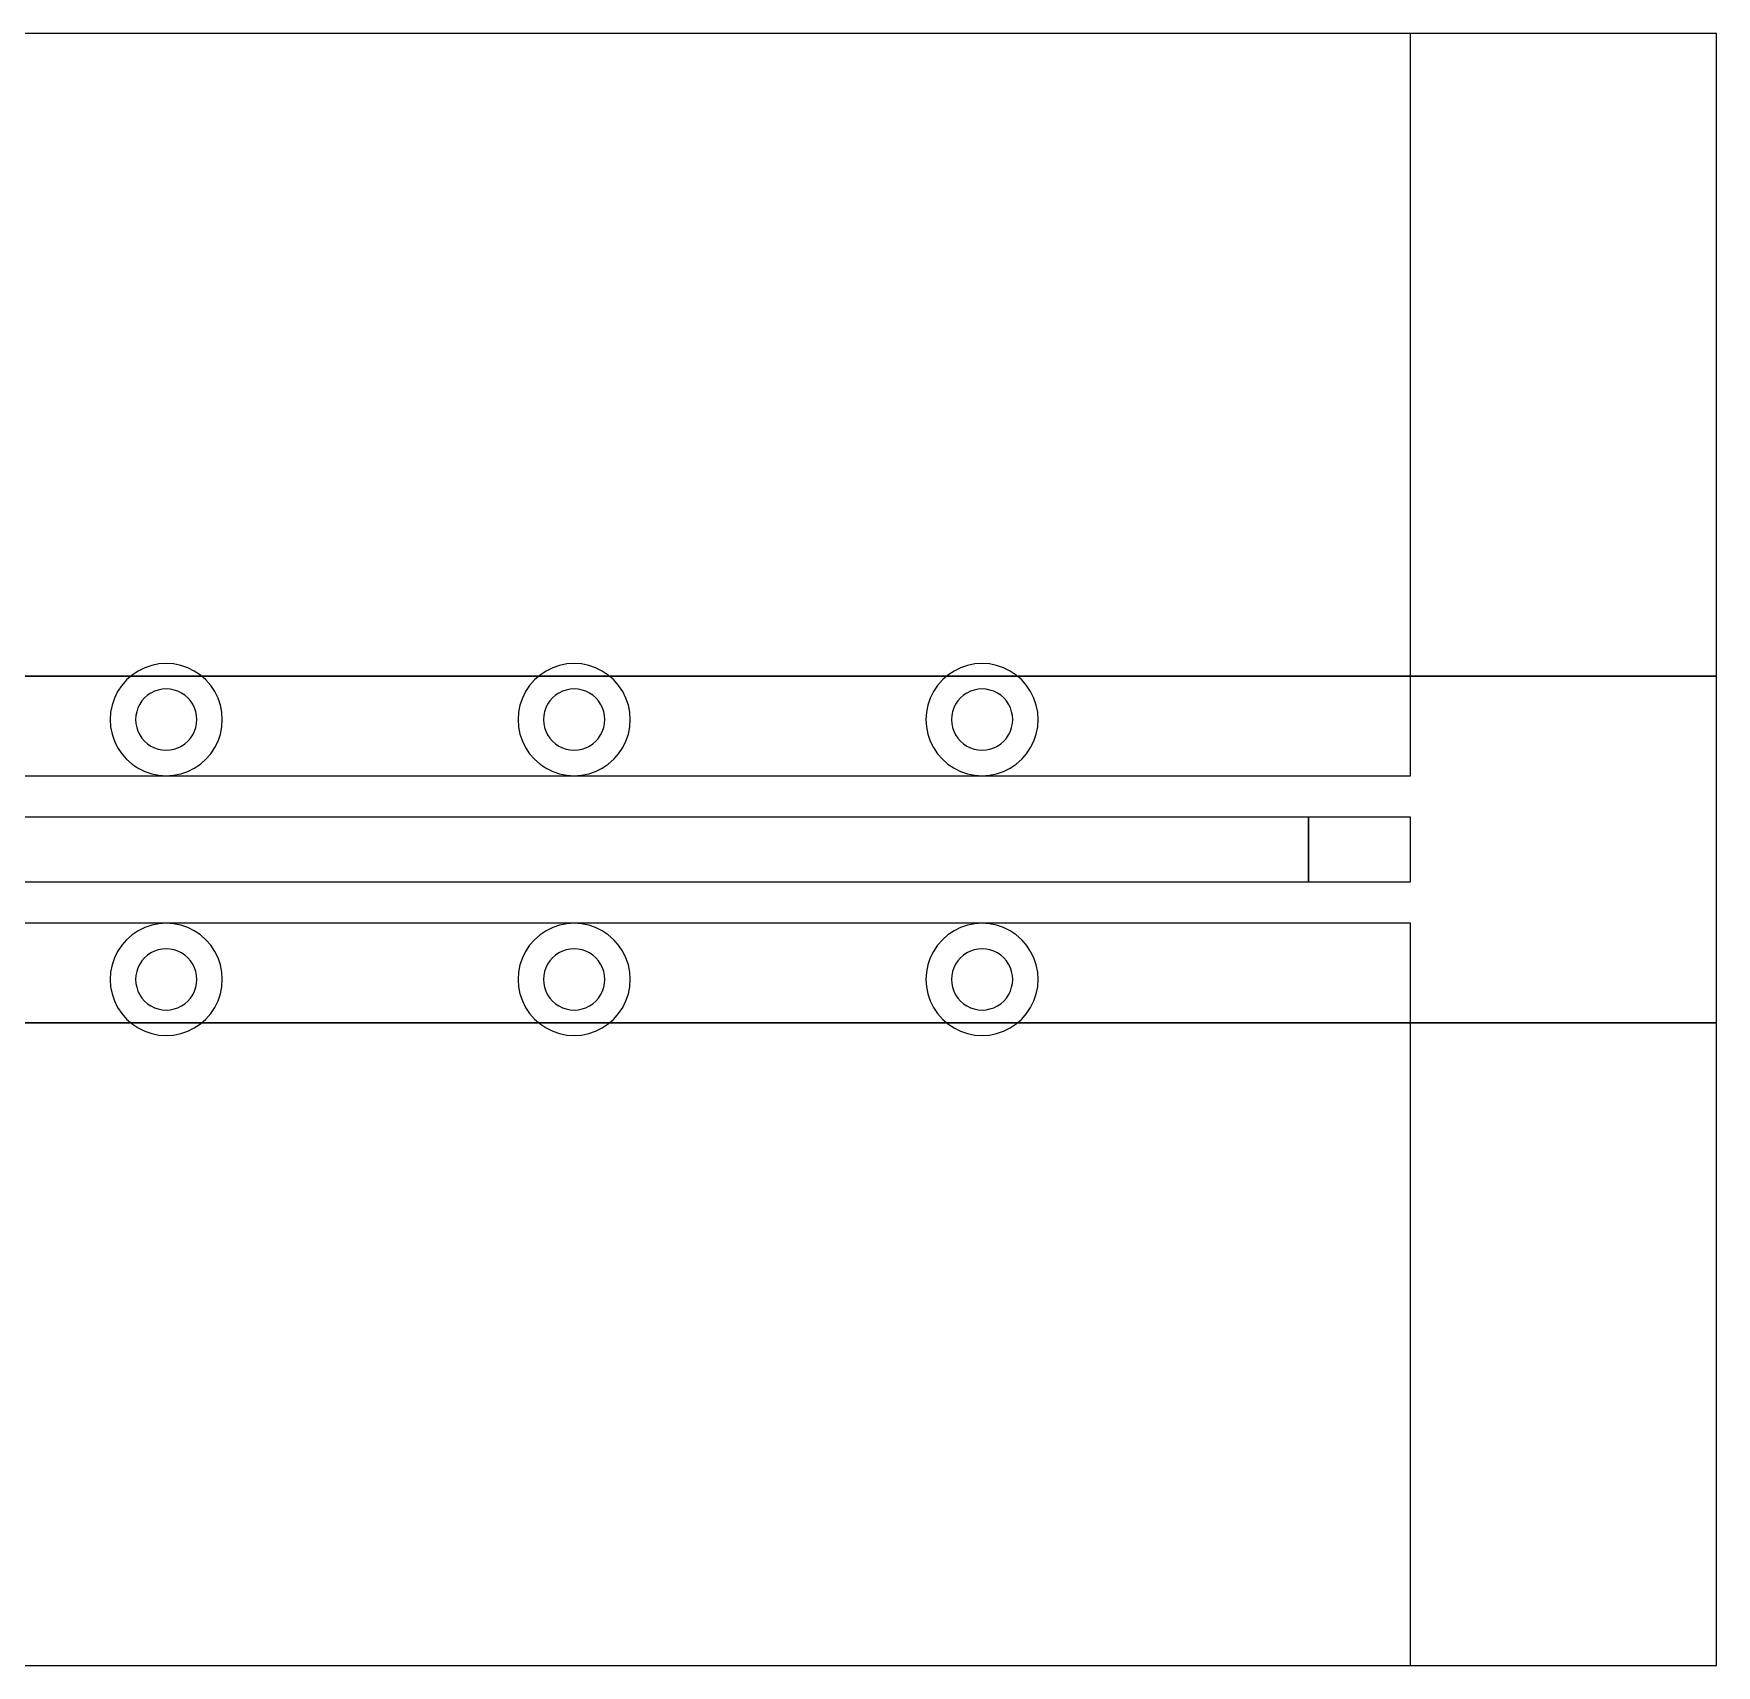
# Model space of a CAD drawing. Header units: millimetres. Extents: x -1.5 to 31.5, y -4 to 4.
# Drawn here: x 23.25 to 31.5, y -4 to 4 of the extents above; entities that cross this region are included whole.
import ezdxf

# ---------------------------------------------------------------- set-up
doc = ezdxf.new("R2010")
doc.units = ezdxf.units.MM

msp = doc.modelspace()

# ---------------------------------------------------------------- linework, layer by layer
at = {"layer": 'cond'}
for p, q in [((30, 4), (6.9, 4)), ((30, 0.36195), (30, 4)), ((23.864105, 0.909597), (23.828825, 0.90258)), ((23.9, 0.91195), (23.864105, 0.909597)), ((23.935895, 0.909597), (23.9, 0.91195)), ((23.971175, 0.90258), (23.935895, 0.909597)), ((25.864105, 0.909597), (25.828825, 0.90258)), ((25.9, 0.91195), (25.864105, 0.909597)), ((25.935895, 0.909597), (25.9, 0.91195)), ((25.971175, 0.90258), (25.935895, 0.909597)), ((27.864105, 0.909597), (27.828825, 0.90258)), ((27.9, 0.91195), (27.864105, 0.909597)), ((27.935895, 0.909597), (27.9, 0.91195)), ((27.971175, 0.90258), (27.935895, 0.909597)), ((23.705546, 0.831404), (23.681828, 0.804359)), ((23.732591, 0.855122), (23.705546, 0.831404)), ((23.7625, 0.875107), (23.732591, 0.855122)), ((23.794762, 0.891017), (23.7625, 0.875107)), ((23.828825, 0.90258), (23.794762, 0.891017)), ((24.005238, 0.891017), (23.971175, 0.90258)), ((24.0375, 0.875107), (24.005238, 0.891017)), ((24.067409, 0.855122), (24.0375, 0.875107)), ((24.094454, 0.831404), (24.067409, 0.855122)), ((24.118172, 0.804359), (24.094454, 0.831404)), ((25.705546, 0.831404), (25.681828, 0.804359)), ((25.732591, 0.855122), (25.705546, 0.831404)), ((25.7625, 0.875107), (25.732591, 0.855122)), ((25.794762, 0.891017), (25.7625, 0.875107)), ((25.828825, 0.90258), (25.794762, 0.891017)), ((26.005238, 0.891017), (25.971175, 0.90258)), ((26.0375, 0.875107), (26.005238, 0.891017)), ((26.067409, 0.855122), (26.0375, 0.875107)), ((26.094454, 0.831404), (26.067409, 0.855122)), ((26.118172, 0.804359), (26.094454, 0.831404)), ((27.705546, 0.831404), (27.681828, 0.804359)), ((27.732591, 0.855122), (27.705546, 0.831404)), ((27.7625, 0.875107), (27.732591, 0.855122)), ((27.794762, 0.891017), (27.7625, 0.875107)), ((27.828825, 0.90258), (27.794762, 0.891017)), ((28.005238, 0.891017), (27.971175, 0.90258)), ((28.0375, 0.875107), (28.005238, 0.891017)), ((28.067409, 0.855122), (28.0375, 0.875107)), ((28.094454, 0.831404), (28.067409, 0.855122)), ((28.118172, 0.804359), (28.094454, 0.831404)), ((23.661843, 0.77445), (23.645933, 0.742188)), ((23.681828, 0.804359), (23.661843, 0.77445)), ((24.138157, 0.77445), (24.118172, 0.804359)), ((24.154067, 0.742188), (24.138157, 0.77445)), ((25.661843, 0.77445), (25.645933, 0.742188)), ((25.681828, 0.804359), (25.661843, 0.77445)), ((26.138157, 0.77445), (26.118172, 0.804359)), ((26.154067, 0.742188), (26.138157, 0.77445)), ((27.661843, 0.77445), (27.645933, 0.742188)), ((27.681828, 0.804359), (27.661843, 0.77445)), ((28.138157, 0.77445), (28.118172, 0.804359)), ((28.154067, 0.742188), (28.138157, 0.77445)), ((23.627353, 0.672845), (23.625, 0.63695)), ((23.63437, 0.708125), (23.627353, 0.672845)), ((23.645933, 0.742188), (23.63437, 0.708125)), ((24.16563, 0.708125), (24.154067, 0.742188)), ((24.172647, 0.672845), (24.16563, 0.708125)), ((24.175, 0.63695), (24.172647, 0.672845)), ((25.627353, 0.672845), (25.625, 0.63695)), ((25.63437, 0.708125), (25.627353, 0.672845)), ((25.645933, 0.742188), (25.63437, 0.708125)), ((26.16563, 0.708125), (26.154067, 0.742188)), ((26.172647, 0.672845), (26.16563, 0.708125)), ((26.175, 0.63695), (26.172647, 0.672845)), ((27.627353, 0.672845), (27.625, 0.63695)), ((27.63437, 0.708125), (27.627353, 0.672845)), ((27.645933, 0.742188), (27.63437, 0.708125)), ((28.16563, 0.708125), (28.154067, 0.742188)), ((28.172647, 0.672845), (28.16563, 0.708125)), ((28.175, 0.63695), (28.172647, 0.672845)), ((23.625, 0.63695), (23.627353, 0.601055)), ((23.627353, 0.601055), (23.63437, 0.565775)), ((24.16563, 0.565775), (24.172647, 0.601055)), ((24.172647, 0.601055), (24.175, 0.63695)), ((25.625, 0.63695), (25.627353, 0.601055)), ((25.627353, 0.601055), (25.63437, 0.565775)), ((26.16563, 0.565775), (26.172647, 0.601055)), ((26.172647, 0.601055), (26.175, 0.63695)), ((27.625, 0.63695), (27.627353, 0.601055)), ((27.627353, 0.601055), (27.63437, 0.565775)), ((28.16563, 0.565775), (28.172647, 0.601055)), ((28.172647, 0.601055), (28.175, 0.63695)), ((23.63437, 0.565775), (23.645933, 0.531712)), ((23.645933, 0.531712), (23.661843, 0.49945)), ((23.661843, 0.49945), (23.681828, 0.469541)), ((24.118172, 0.469541), (24.138157, 0.49945)), ((24.138157, 0.49945), (24.154067, 0.531712)), ((24.154067, 0.531712), (24.16563, 0.565775)), ((25.63437, 0.565775), (25.645933, 0.531712)), ((25.645933, 0.531712), (25.661843, 0.49945)), ((25.661843, 0.49945), (25.681828, 0.469541)), ((26.118172, 0.469541), (26.138157, 0.49945)), ((26.138157, 0.49945), (26.154067, 0.531712)), ((26.154067, 0.531712), (26.16563, 0.565775)), ((27.63437, 0.565775), (27.645933, 0.531712)), ((27.645933, 0.531712), (27.661843, 0.49945)), ((27.661843, 0.49945), (27.681828, 0.469541)), ((28.118172, 0.469541), (28.138157, 0.49945)), ((28.138157, 0.49945), (28.154067, 0.531712)), ((28.154067, 0.531712), (28.16563, 0.565775)), ((23.681828, 0.469541), (23.705546, 0.442496)), ((23.705546, 0.442496), (23.732591, 0.418778)), ((23.732591, 0.418778), (23.7625, 0.398793)), ((24.0375, 0.398793), (24.067409, 0.418778)), ((24.067409, 0.418778), (24.094454, 0.442496)), ((24.094454, 0.442496), (24.118172, 0.469541)), ((25.681828, 0.469541), (25.705546, 0.442496)), ((25.705546, 0.442496), (25.732591, 0.418778)), ((25.732591, 0.418778), (25.7625, 0.398793)), ((26.0375, 0.398793), (26.067409, 0.418778)), ((26.067409, 0.418778), (26.094454, 0.442496)), ((26.094454, 0.442496), (26.118172, 0.469541)), ((27.681828, 0.469541), (27.705546, 0.442496)), ((27.705546, 0.442496), (27.732591, 0.418778)), ((27.732591, 0.418778), (27.7625, 0.398793)), ((28.0375, 0.398793), (28.067409, 0.418778)), ((28.067409, 0.418778), (28.094454, 0.442496)), ((28.094454, 0.442496), (28.118172, 0.469541)), ((6.9, 0.36195), (30, 0.36195)), ((23.7625, 0.398793), (23.794762, 0.382883)), ((23.794762, 0.382883), (23.828825, 0.37132)), ((23.828825, 0.37132), (23.864105, 0.364303)), ((23.864105, 0.364303), (23.9, 0.36195)), ((23.9, 0.36195), (23.935895, 0.364303)), ((23.935895, 0.364303), (23.971175, 0.37132)), ((23.971175, 0.37132), (24.005238, 0.382883)), ((24.005238, 0.382883), (24.0375, 0.398793)), ((25.7625, 0.398793), (25.794762, 0.382883)), ((25.794762, 0.382883), (25.828825, 0.37132)), ((25.828825, 0.37132), (25.864105, 0.364303)), ((25.864105, 0.364303), (25.9, 0.36195)), ((25.9, 0.36195), (25.935895, 0.364303)), ((25.935895, 0.364303), (25.971175, 0.37132)), ((25.971175, 0.37132), (26.005238, 0.382883)), ((26.005238, 0.382883), (26.0375, 0.398793)), ((27.7625, 0.398793), (27.794762, 0.382883)), ((27.794762, 0.382883), (27.828825, 0.37132)), ((27.828825, 0.37132), (27.864105, 0.364303)), ((27.864105, 0.364303), (27.9, 0.36195)), ((27.9, 0.36195), (27.935895, 0.364303)), ((27.935895, 0.364303), (27.971175, 0.37132)), ((27.971175, 0.37132), (28.005238, 0.382883)), ((28.005238, 0.382883), (28.0375, 0.398793)), ((29.5, 0.15875), (6.9, 0.15875)), ((29.5, -0.15875), (29.5, 0.15875)), ((30, 0.15875), (29.5, 0.15875)), ((29.5, 0.15875), (29.5, -0.15875)), ((30, -0.15875), (30, 0.15875)), ((6.9, -0.15875), (29.5, -0.15875)), ((29.5, -0.15875), (30, -0.15875)), ((30, -0.36195), (6.9, -0.36195)), ((23.7625, -0.398793), (23.732591, -0.418778)), ((23.794762, -0.382883), (23.7625, -0.398793)), ((23.828825, -0.37132), (23.794762, -0.382883)), ((23.864105, -0.364303), (23.828825, -0.37132)), ((23.9, -0.36195), (23.864105, -0.364303)), ((23.935895, -0.364303), (23.9, -0.36195)), ((23.971175, -0.37132), (23.935895, -0.364303)), ((24.005238, -0.382883), (23.971175, -0.37132)), ((24.0375, -0.398793), (24.005238, -0.382883)), ((24.067409, -0.418778), (24.0375, -0.398793)), ((25.7625, -0.398793), (25.732591, -0.418778)), ((25.794762, -0.382883), (25.7625, -0.398793)), ((25.828825, -0.37132), (25.794762, -0.382883)), ((25.864105, -0.364303), (25.828825, -0.37132)), ((25.9, -0.36195), (25.864105, -0.364303)), ((25.935895, -0.364303), (25.9, -0.36195)), ((25.971175, -0.37132), (25.935895, -0.364303)), ((26.005238, -0.382883), (25.971175, -0.37132)), ((26.0375, -0.398793), (26.005238, -0.382883)), ((26.067409, -0.418778), (26.0375, -0.398793)), ((27.7625, -0.398793), (27.732591, -0.418778)), ((27.794762, -0.382883), (27.7625, -0.398793)), ((27.828825, -0.37132), (27.794762, -0.382883)), ((27.864105, -0.364303), (27.828825, -0.37132)), ((27.9, -0.36195), (27.864105, -0.364303)), ((27.935895, -0.364303), (27.9, -0.36195)), ((27.971175, -0.37132), (27.935895, -0.364303)), ((28.005238, -0.382883), (27.971175, -0.37132)), ((28.0375, -0.398793), (28.005238, -0.382883)), ((28.067409, -0.418778), (28.0375, -0.398793)), ((30, -4), (30, -0.36195)), ((23.681828, -0.469541), (23.661843, -0.49945)), ((23.705546, -0.442496), (23.681828, -0.469541)), ((23.732591, -0.418778), (23.705546, -0.442496)), ((24.094454, -0.442496), (24.067409, -0.418778)), ((24.118172, -0.469541), (24.094454, -0.442496)), ((24.138157, -0.49945), (24.118172, -0.469541)), ((25.681828, -0.469541), (25.661843, -0.49945)), ((25.705546, -0.442496), (25.681828, -0.469541)), ((25.732591, -0.418778), (25.705546, -0.442496)), ((26.094454, -0.442496), (26.067409, -0.418778)), ((26.118172, -0.469541), (26.094454, -0.442496)), ((26.138157, -0.49945), (26.118172, -0.469541)), ((27.681828, -0.469541), (27.661843, -0.49945)), ((27.705546, -0.442496), (27.681828, -0.469541)), ((27.732591, -0.418778), (27.705546, -0.442496)), ((28.094454, -0.442496), (28.067409, -0.418778)), ((28.118172, -0.469541), (28.094454, -0.442496)), ((28.138157, -0.49945), (28.118172, -0.469541)), ((23.63437, -0.565775), (23.627353, -0.601055)), ((23.645933, -0.531712), (23.63437, -0.565775)), ((23.661843, -0.49945), (23.645933, -0.531712)), ((24.154067, -0.531712), (24.138157, -0.49945)), ((24.16563, -0.565775), (24.154067, -0.531712)), ((24.172647, -0.601055), (24.16563, -0.565775)), ((25.63437, -0.565775), (25.627353, -0.601055)), ((25.645933, -0.531712), (25.63437, -0.565775)), ((25.661843, -0.49945), (25.645933, -0.531712)), ((26.154067, -0.531712), (26.138157, -0.49945)), ((26.16563, -0.565775), (26.154067, -0.531712)), ((26.172647, -0.601055), (26.16563, -0.565775)), ((27.63437, -0.565775), (27.627353, -0.601055)), ((27.645933, -0.531712), (27.63437, -0.565775)), ((27.661843, -0.49945), (27.645933, -0.531712)), ((28.154067, -0.531712), (28.138157, -0.49945)), ((28.16563, -0.565775), (28.154067, -0.531712)), ((28.172647, -0.601055), (28.16563, -0.565775)), ((23.627353, -0.601055), (23.625, -0.63695)), ((23.625, -0.63695), (23.627353, -0.672845)), ((24.175, -0.63695), (24.172647, -0.601055)), ((24.172647, -0.672845), (24.175, -0.63695)), ((25.627353, -0.601055), (25.625, -0.63695)), ((25.625, -0.63695), (25.627353, -0.672845)), ((26.175, -0.63695), (26.172647, -0.601055)), ((26.172647, -0.672845), (26.175, -0.63695)), ((27.627353, -0.601055), (27.625, -0.63695)), ((27.625, -0.63695), (27.627353, -0.672845)), ((28.175, -0.63695), (28.172647, -0.601055)), ((28.172647, -0.672845), (28.175, -0.63695)), ((23.627353, -0.672845), (23.63437, -0.708125)), ((23.63437, -0.708125), (23.645933, -0.742188)), ((23.645933, -0.742188), (23.661843, -0.77445)), ((24.138157, -0.77445), (24.154067, -0.742188)), ((24.154067, -0.742188), (24.16563, -0.708125)), ((24.16563, -0.708125), (24.172647, -0.672845)), ((25.627353, -0.672845), (25.63437, -0.708125)), ((25.63437, -0.708125), (25.645933, -0.742188)), ((25.645933, -0.742188), (25.661843, -0.77445)), ((26.138157, -0.77445), (26.154067, -0.742188)), ((26.154067, -0.742188), (26.16563, -0.708125)), ((26.16563, -0.708125), (26.172647, -0.672845)), ((27.627353, -0.672845), (27.63437, -0.708125)), ((27.63437, -0.708125), (27.645933, -0.742188)), ((27.645933, -0.742188), (27.661843, -0.77445)), ((28.138157, -0.77445), (28.154067, -0.742188)), ((28.154067, -0.742188), (28.16563, -0.708125)), ((28.16563, -0.708125), (28.172647, -0.672845)), ((23.661843, -0.77445), (23.681828, -0.804359)), ((23.681828, -0.804359), (23.705546, -0.831404)), ((24.094454, -0.831404), (24.118172, -0.804359)), ((24.118172, -0.804359), (24.138157, -0.77445)), ((25.661843, -0.77445), (25.681828, -0.804359)), ((25.681828, -0.804359), (25.705546, -0.831404)), ((26.094454, -0.831404), (26.118172, -0.804359)), ((26.118172, -0.804359), (26.138157, -0.77445)), ((27.661843, -0.77445), (27.681828, -0.804359)), ((27.681828, -0.804359), (27.705546, -0.831404)), ((28.094454, -0.831404), (28.118172, -0.804359)), ((28.118172, -0.804359), (28.138157, -0.77445)), ((23.705546, -0.831404), (23.732591, -0.855122)), ((23.732591, -0.855122), (23.7625, -0.875107)), ((23.7625, -0.875107), (23.794762, -0.891017)), ((23.794762, -0.891017), (23.828825, -0.90258)), ((23.828825, -0.90258), (23.864105, -0.909597)), ((23.935895, -0.909597), (23.971175, -0.90258)), ((23.971175, -0.90258), (24.005238, -0.891017)), ((24.005238, -0.891017), (24.0375, -0.875107)), ((24.0375, -0.875107), (24.067409, -0.855122)), ((24.067409, -0.855122), (24.094454, -0.831404)), ((25.705546, -0.831404), (25.732591, -0.855122)), ((25.732591, -0.855122), (25.7625, -0.875107)), ((25.7625, -0.875107), (25.794762, -0.891017)), ((25.794762, -0.891017), (25.828825, -0.90258)), ((25.828825, -0.90258), (25.864105, -0.909597)), ((25.935895, -0.909597), (25.971175, -0.90258)), ((25.971175, -0.90258), (26.005238, -0.891017)), ((26.005238, -0.891017), (26.0375, -0.875107)), ((26.0375, -0.875107), (26.067409, -0.855122)), ((26.067409, -0.855122), (26.094454, -0.831404)), ((27.705546, -0.831404), (27.732591, -0.855122)), ((27.732591, -0.855122), (27.7625, -0.875107)), ((27.7625, -0.875107), (27.794762, -0.891017)), ((27.794762, -0.891017), (27.828825, -0.90258)), ((27.828825, -0.90258), (27.864105, -0.909597)), ((27.935895, -0.909597), (27.971175, -0.90258)), ((27.971175, -0.90258), (28.005238, -0.891017)), ((28.005238, -0.891017), (28.0375, -0.875107)), ((28.0375, -0.875107), (28.067409, -0.855122)), ((28.067409, -0.855122), (28.094454, -0.831404)), ((23.864105, -0.909597), (23.9, -0.91195)), ((23.9, -0.91195), (23.935895, -0.909597)), ((25.864105, -0.909597), (25.9, -0.91195)), ((25.9, -0.91195), (25.935895, -0.909597)), ((27.864105, -0.909597), (27.9, -0.91195)), ((27.9, -0.91195), (27.935895, -0.909597)), ((6.9, -4), (30, -4))]:
    msp.add_line(p, q, dxfattribs=at)
at = {"layer": 'EM_BOUNDARY'}
for p, q in [((31.5, 4), (-1.5, 4)), ((31.5, -4), (31.5, 4)), ((-1.5, -4), (31.5, -4))]:
    msp.add_line(p, q, dxfattribs=at)
at = {"layer": 'pcvia1'}
for p, q in [((23.793934, 0.743016), (23.780997, 0.728264)), ((23.808686, 0.755953), (23.793934, 0.743016)), ((23.825, 0.766854), (23.808686, 0.755953)), ((23.842597, 0.775532), (23.825, 0.766854)), ((23.861177, 0.781839), (23.842597, 0.775532)), ((23.880421, 0.785667), (23.861177, 0.781839)), ((23.9, 0.78695), (23.880421, 0.785667)), ((23.919579, 0.785667), (23.9, 0.78695)), ((23.938823, 0.781839), (23.919579, 0.785667)), ((23.957403, 0.775532), (23.938823, 0.781839)), ((23.975, 0.766854), (23.957403, 0.775532)), ((23.991314, 0.755953), (23.975, 0.766854)), ((24.006066, 0.743016), (23.991314, 0.755953)), ((24.019003, 0.728264), (24.006066, 0.743016)), ((25.793934, 0.743016), (25.780997, 0.728264)), ((25.808686, 0.755953), (25.793934, 0.743016)), ((25.825, 0.766854), (25.808686, 0.755953)), ((25.842597, 0.775532), (25.825, 0.766854)), ((25.861177, 0.781839), (25.842597, 0.775532)), ((25.880421, 0.785667), (25.861177, 0.781839)), ((25.9, 0.78695), (25.880421, 0.785667)), ((25.919579, 0.785667), (25.9, 0.78695)), ((25.938823, 0.781839), (25.919579, 0.785667)), ((25.957403, 0.775532), (25.938823, 0.781839)), ((25.975, 0.766854), (25.957403, 0.775532)), ((25.991314, 0.755953), (25.975, 0.766854)), ((26.006066, 0.743016), (25.991314, 0.755953)), ((26.019003, 0.728264), (26.006066, 0.743016)), ((27.793934, 0.743016), (27.780997, 0.728264)), ((27.808686, 0.755953), (27.793934, 0.743016)), ((27.825, 0.766854), (27.808686, 0.755953)), ((27.842597, 0.775532), (27.825, 0.766854)), ((27.861177, 0.781839), (27.842597, 0.775532)), ((27.880421, 0.785667), (27.861177, 0.781839)), ((27.9, 0.78695), (27.880421, 0.785667)), ((27.919579, 0.785667), (27.9, 0.78695)), ((27.938823, 0.781839), (27.919579, 0.785667)), ((27.957403, 0.775532), (27.938823, 0.781839)), ((27.975, 0.766854), (27.957403, 0.775532)), ((27.991314, 0.755953), (27.975, 0.766854)), ((28.006066, 0.743016), (27.991314, 0.755953)), ((28.019003, 0.728264), (28.006066, 0.743016)), ((23.755111, 0.675773), (23.751283, 0.656529)), ((23.761418, 0.694353), (23.755111, 0.675773)), ((23.770096, 0.71195), (23.761418, 0.694353)), ((23.780997, 0.728264), (23.770096, 0.71195)), ((24.029904, 0.71195), (24.019003, 0.728264)), ((24.038582, 0.694353), (24.029904, 0.71195)), ((24.044889, 0.675773), (24.038582, 0.694353)), ((24.048717, 0.656529), (24.044889, 0.675773)), ((25.755111, 0.675773), (25.751283, 0.656529)), ((25.761418, 0.694353), (25.755111, 0.675773)), ((25.770096, 0.71195), (25.761418, 0.694353)), ((25.780997, 0.728264), (25.770096, 0.71195)), ((26.029904, 0.71195), (26.019003, 0.728264)), ((26.038582, 0.694353), (26.029904, 0.71195)), ((26.044889, 0.675773), (26.038582, 0.694353)), ((26.048717, 0.656529), (26.044889, 0.675773)), ((27.755111, 0.675773), (27.751283, 0.656529)), ((27.761418, 0.694353), (27.755111, 0.675773)), ((27.770096, 0.71195), (27.761418, 0.694353)), ((27.780997, 0.728264), (27.770096, 0.71195)), ((28.029904, 0.71195), (28.019003, 0.728264)), ((28.038582, 0.694353), (28.029904, 0.71195)), ((28.044889, 0.675773), (28.038582, 0.694353)), ((28.048717, 0.656529), (28.044889, 0.675773)), ((23.751283, 0.656529), (23.75, 0.63695)), ((23.75, 0.63695), (23.751283, 0.617371)), ((23.751283, 0.617371), (23.755111, 0.598127)), ((23.755111, 0.598127), (23.761418, 0.579547)), ((23.761418, 0.579547), (23.770096, 0.56195)), ((24.029904, 0.56195), (24.038582, 0.579547)), ((24.038582, 0.579547), (24.044889, 0.598127)), ((24.044889, 0.598127), (24.048717, 0.617371)), ((24.05, 0.63695), (24.048717, 0.656529)), ((24.048717, 0.617371), (24.05, 0.63695)), ((25.751283, 0.656529), (25.75, 0.63695)), ((25.75, 0.63695), (25.751283, 0.617371)), ((25.751283, 0.617371), (25.755111, 0.598127)), ((25.755111, 0.598127), (25.761418, 0.579547)), ((25.761418, 0.579547), (25.770096, 0.56195)), ((26.029904, 0.56195), (26.038582, 0.579547)), ((26.038582, 0.579547), (26.044889, 0.598127)), ((26.044889, 0.598127), (26.048717, 0.617371)), ((26.05, 0.63695), (26.048717, 0.656529)), ((26.048717, 0.617371), (26.05, 0.63695)), ((27.751283, 0.656529), (27.75, 0.63695)), ((27.75, 0.63695), (27.751283, 0.617371)), ((27.751283, 0.617371), (27.755111, 0.598127)), ((27.755111, 0.598127), (27.761418, 0.579547)), ((27.761418, 0.579547), (27.770096, 0.56195)), ((28.029904, 0.56195), (28.038582, 0.579547)), ((28.038582, 0.579547), (28.044889, 0.598127)), ((28.044889, 0.598127), (28.048717, 0.617371)), ((28.05, 0.63695), (28.048717, 0.656529)), ((28.048717, 0.617371), (28.05, 0.63695)), ((23.770096, 0.56195), (23.780997, 0.545636)), ((23.780997, 0.545636), (23.793934, 0.530884)), ((23.793934, 0.530884), (23.808686, 0.517947)), ((23.808686, 0.517947), (23.825, 0.507046)), ((23.825, 0.507046), (23.842597, 0.498368)), ((23.842597, 0.498368), (23.861177, 0.492061)), ((23.938823, 0.492061), (23.957403, 0.498368)), ((23.957403, 0.498368), (23.975, 0.507046)), ((23.975, 0.507046), (23.991314, 0.517947)), ((23.991314, 0.517947), (24.006066, 0.530884)), ((24.006066, 0.530884), (24.019003, 0.545636)), ((24.019003, 0.545636), (24.029904, 0.56195)), ((25.770096, 0.56195), (25.780997, 0.545636)), ((25.780997, 0.545636), (25.793934, 0.530884)), ((25.793934, 0.530884), (25.808686, 0.517947)), ((25.808686, 0.517947), (25.825, 0.507046)), ((25.825, 0.507046), (25.842597, 0.498368)), ((25.842597, 0.498368), (25.861177, 0.492061)), ((25.938823, 0.492061), (25.957403, 0.498368)), ((25.957403, 0.498368), (25.975, 0.507046)), ((25.975, 0.507046), (25.991314, 0.517947)), ((25.991314, 0.517947), (26.006066, 0.530884)), ((26.006066, 0.530884), (26.019003, 0.545636)), ((26.019003, 0.545636), (26.029904, 0.56195)), ((27.770096, 0.56195), (27.780997, 0.545636)), ((27.780997, 0.545636), (27.793934, 0.530884)), ((27.793934, 0.530884), (27.808686, 0.517947)), ((27.808686, 0.517947), (27.825, 0.507046)), ((27.825, 0.507046), (27.842597, 0.498368)), ((27.842597, 0.498368), (27.861177, 0.492061)), ((27.938823, 0.492061), (27.957403, 0.498368)), ((27.957403, 0.498368), (27.975, 0.507046)), ((27.975, 0.507046), (27.991314, 0.517947)), ((27.991314, 0.517947), (28.006066, 0.530884)), ((28.006066, 0.530884), (28.019003, 0.545636)), ((28.019003, 0.545636), (28.029904, 0.56195)), ((23.861177, 0.492061), (23.880421, 0.488233)), ((23.880421, 0.488233), (23.9, 0.48695)), ((23.9, 0.48695), (23.919579, 0.488233)), ((23.919579, 0.488233), (23.938823, 0.492061)), ((25.861177, 0.492061), (25.880421, 0.488233)), ((25.880421, 0.488233), (25.9, 0.48695)), ((25.9, 0.48695), (25.919579, 0.488233)), ((25.919579, 0.488233), (25.938823, 0.492061)), ((27.861177, 0.492061), (27.880421, 0.488233)), ((27.880421, 0.488233), (27.9, 0.48695)), ((27.9, 0.48695), (27.919579, 0.488233)), ((27.919579, 0.488233), (27.938823, 0.492061)), ((23.861177, -0.492061), (23.842597, -0.498368)), ((23.880421, -0.488233), (23.861177, -0.492061)), ((23.9, -0.48695), (23.880421, -0.488233)), ((23.919579, -0.488233), (23.9, -0.48695)), ((23.938823, -0.492061), (23.919579, -0.488233)), ((23.957403, -0.498368), (23.938823, -0.492061)), ((25.861177, -0.492061), (25.842597, -0.498368)), ((25.880421, -0.488233), (25.861177, -0.492061)), ((25.9, -0.48695), (25.880421, -0.488233)), ((25.919579, -0.488233), (25.9, -0.48695)), ((25.938823, -0.492061), (25.919579, -0.488233)), ((25.957403, -0.498368), (25.938823, -0.492061)), ((27.861177, -0.492061), (27.842597, -0.498368)), ((27.880421, -0.488233), (27.861177, -0.492061)), ((27.9, -0.48695), (27.880421, -0.488233)), ((27.919579, -0.488233), (27.9, -0.48695)), ((27.938823, -0.492061), (27.919579, -0.488233)), ((27.957403, -0.498368), (27.938823, -0.492061)), ((23.770096, -0.56195), (23.761418, -0.579547)), ((23.780997, -0.545636), (23.770096, -0.56195)), ((23.793934, -0.530884), (23.780997, -0.545636)), ((23.808686, -0.517947), (23.793934, -0.530884)), ((23.825, -0.507046), (23.808686, -0.517947)), ((23.842597, -0.498368), (23.825, -0.507046)), ((23.975, -0.507046), (23.957403, -0.498368)), ((23.991314, -0.517947), (23.975, -0.507046)), ((24.006066, -0.530884), (23.991314, -0.517947)), ((24.019003, -0.545636), (24.006066, -0.530884)), ((24.029904, -0.56195), (24.019003, -0.545636)), ((24.038582, -0.579547), (24.029904, -0.56195)), ((25.770096, -0.56195), (25.761418, -0.579547)), ((25.780997, -0.545636), (25.770096, -0.56195)), ((25.793934, -0.530884), (25.780997, -0.545636)), ((25.808686, -0.517947), (25.793934, -0.530884)), ((25.825, -0.507046), (25.808686, -0.517947)), ((25.842597, -0.498368), (25.825, -0.507046)), ((25.975, -0.507046), (25.957403, -0.498368)), ((25.991314, -0.517947), (25.975, -0.507046)), ((26.006066, -0.530884), (25.991314, -0.517947)), ((26.019003, -0.545636), (26.006066, -0.530884)), ((26.029904, -0.56195), (26.019003, -0.545636)), ((26.038582, -0.579547), (26.029904, -0.56195)), ((27.770096, -0.56195), (27.761418, -0.579547)), ((27.780997, -0.545636), (27.770096, -0.56195)), ((27.793934, -0.530884), (27.780997, -0.545636)), ((27.808686, -0.517947), (27.793934, -0.530884)), ((27.825, -0.507046), (27.808686, -0.517947)), ((27.842597, -0.498368), (27.825, -0.507046)), ((27.975, -0.507046), (27.957403, -0.498368)), ((27.991314, -0.517947), (27.975, -0.507046)), ((28.006066, -0.530884), (27.991314, -0.517947)), ((28.019003, -0.545636), (28.006066, -0.530884)), ((28.029904, -0.56195), (28.019003, -0.545636)), ((28.038582, -0.579547), (28.029904, -0.56195)), ((23.751283, -0.617371), (23.75, -0.63695)), ((23.75, -0.63695), (23.751283, -0.656529)), ((23.755111, -0.598127), (23.751283, -0.617371)), ((23.751283, -0.656529), (23.755111, -0.675773)), ((23.761418, -0.579547), (23.755111, -0.598127)), ((24.044889, -0.598127), (24.038582, -0.579547)), ((24.048717, -0.617371), (24.044889, -0.598127)), ((24.044889, -0.675773), (24.048717, -0.656529)), ((24.05, -0.63695), (24.048717, -0.617371)), ((24.048717, -0.656529), (24.05, -0.63695)), ((25.751283, -0.617371), (25.75, -0.63695)), ((25.75, -0.63695), (25.751283, -0.656529)), ((25.755111, -0.598127), (25.751283, -0.617371)), ((25.751283, -0.656529), (25.755111, -0.675773)), ((25.761418, -0.579547), (25.755111, -0.598127)), ((26.044889, -0.598127), (26.038582, -0.579547)), ((26.048717, -0.617371), (26.044889, -0.598127)), ((26.044889, -0.675773), (26.048717, -0.656529)), ((26.05, -0.63695), (26.048717, -0.617371)), ((26.048717, -0.656529), (26.05, -0.63695)), ((27.751283, -0.617371), (27.75, -0.63695)), ((27.75, -0.63695), (27.751283, -0.656529)), ((27.755111, -0.598127), (27.751283, -0.617371)), ((27.751283, -0.656529), (27.755111, -0.675773)), ((27.761418, -0.579547), (27.755111, -0.598127)), ((28.044889, -0.598127), (28.038582, -0.579547)), ((28.048717, -0.617371), (28.044889, -0.598127)), ((28.044889, -0.675773), (28.048717, -0.656529)), ((28.05, -0.63695), (28.048717, -0.617371)), ((28.048717, -0.656529), (28.05, -0.63695)), ((23.755111, -0.675773), (23.761418, -0.694353)), ((23.761418, -0.694353), (23.770096, -0.71195)), ((23.770096, -0.71195), (23.780997, -0.728264)), ((23.780997, -0.728264), (23.793934, -0.743016)), ((24.006066, -0.743016), (24.019003, -0.728264)), ((24.019003, -0.728264), (24.029904, -0.71195)), ((24.029904, -0.71195), (24.038582, -0.694353)), ((24.038582, -0.694353), (24.044889, -0.675773)), ((25.755111, -0.675773), (25.761418, -0.694353)), ((25.761418, -0.694353), (25.770096, -0.71195)), ((25.770096, -0.71195), (25.780997, -0.728264)), ((25.780997, -0.728264), (25.793934, -0.743016)), ((26.006066, -0.743016), (26.019003, -0.728264)), ((26.019003, -0.728264), (26.029904, -0.71195)), ((26.029904, -0.71195), (26.038582, -0.694353)), ((26.038582, -0.694353), (26.044889, -0.675773)), ((27.755111, -0.675773), (27.761418, -0.694353)), ((27.761418, -0.694353), (27.770096, -0.71195)), ((27.770096, -0.71195), (27.780997, -0.728264)), ((27.780997, -0.728264), (27.793934, -0.743016)), ((28.006066, -0.743016), (28.019003, -0.728264)), ((28.019003, -0.728264), (28.029904, -0.71195)), ((28.029904, -0.71195), (28.038582, -0.694353)), ((28.038582, -0.694353), (28.044889, -0.675773)), ((23.793934, -0.743016), (23.808686, -0.755953)), ((23.808686, -0.755953), (23.825, -0.766854)), ((23.825, -0.766854), (23.842597, -0.775532)), ((23.842597, -0.775532), (23.861177, -0.781839)), ((23.861177, -0.781839), (23.880421, -0.785667)), ((23.880421, -0.785667), (23.9, -0.78695)), ((23.9, -0.78695), (23.919579, -0.785667)), ((23.919579, -0.785667), (23.938823, -0.781839)), ((23.938823, -0.781839), (23.957403, -0.775532)), ((23.957403, -0.775532), (23.975, -0.766854)), ((23.975, -0.766854), (23.991314, -0.755953)), ((23.991314, -0.755953), (24.006066, -0.743016)), ((25.793934, -0.743016), (25.808686, -0.755953)), ((25.808686, -0.755953), (25.825, -0.766854)), ((25.825, -0.766854), (25.842597, -0.775532)), ((25.842597, -0.775532), (25.861177, -0.781839)), ((25.861177, -0.781839), (25.880421, -0.785667)), ((25.880421, -0.785667), (25.9, -0.78695)), ((25.9, -0.78695), (25.919579, -0.785667)), ((25.919579, -0.785667), (25.938823, -0.781839)), ((25.938823, -0.781839), (25.957403, -0.775532)), ((25.957403, -0.775532), (25.975, -0.766854)), ((25.975, -0.766854), (25.991314, -0.755953)), ((25.991314, -0.755953), (26.006066, -0.743016)), ((27.793934, -0.743016), (27.808686, -0.755953)), ((27.808686, -0.755953), (27.825, -0.766854)), ((27.825, -0.766854), (27.842597, -0.775532)), ((27.842597, -0.775532), (27.861177, -0.781839)), ((27.861177, -0.781839), (27.880421, -0.785667)), ((27.880421, -0.785667), (27.9, -0.78695)), ((27.9, -0.78695), (27.919579, -0.785667)), ((27.919579, -0.785667), (27.938823, -0.781839)), ((27.938823, -0.781839), (27.957403, -0.775532)), ((27.957403, -0.775532), (27.975, -0.766854)), ((27.975, -0.766854), (27.991314, -0.755953)), ((27.991314, -0.755953), (28.006066, -0.743016))]:
    msp.add_line(p, q, dxfattribs=at)
at = {"layer": 'reference_ground_plane'}
for p, q in [((31.5, 4), (0, 4)), ((31.5, 4), (0, 4)), ((31.5, 4), (0, 4)), ((31.5, 0.85), (31.5, 4)), ((31.5, -4), (31.5, 4)), ((31.5, -4), (31.5, 4)), ((0, 0.85), (31.5, 0.85)), ((31.5, 0.85), (4.15, 0.85)), ((31.5, -0.85), (31.5, 0.85)), ((31.5, -0.85), (0, -0.85)), ((4.15, -0.85), (31.5, -0.85)), ((31.5, -4), (31.5, -0.85)), ((0, -4), (31.5, -4)), ((0, -4), (31.5, -4)), ((0, -4), (31.5, -4))]:
    msp.add_line(p, q, dxfattribs=at)

doc.saveas('drawing.dxf')
